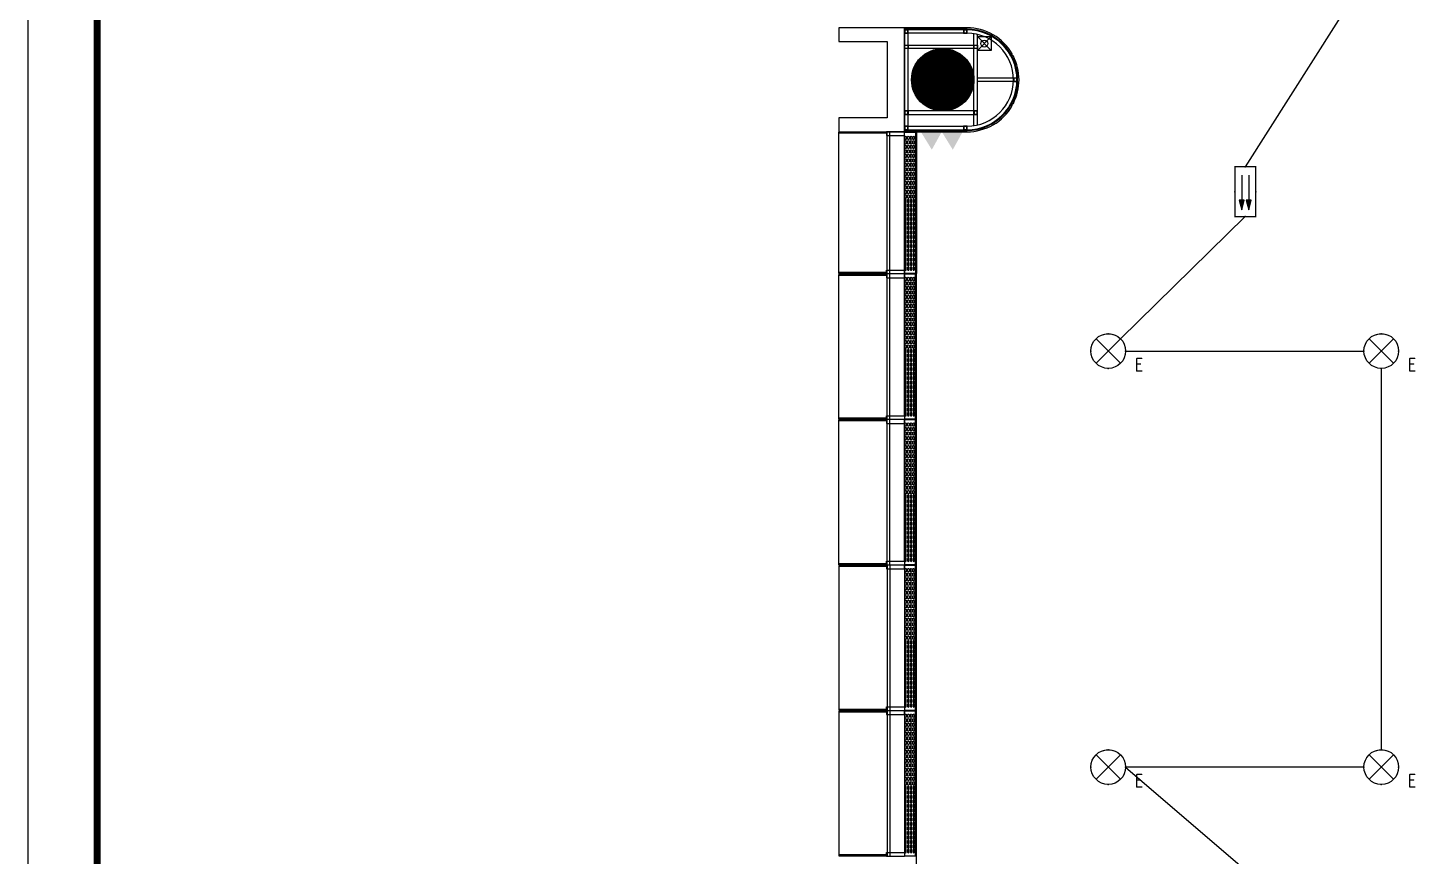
# Model space of a CAD drawing. Extents: x -284868 to 304789, y -137694 to 137894.
# Drawn here: x 111006 to 131065, y -96536 to -84588 of the extents above; entities that cross this region are included whole.
import ezdxf
from ezdxf.enums import TextEntityAlignment as Align

# ---------------------------------------------------------------- set-up
doc = ezdxf.new("R2010")
doc.units = 0
doc.linetypes.add('DASH', pattern=[0.35, 0.25, -0.1])
doc.layers.get('0').update_dxf_attribs({"linetype": 'CONTINUOUS'})
for name, color, linetype in [('0-建筑外轮廓', 8, 'CONTINUOUS'), ('0-建筑柱体', 251, 'CONTINUOUS'), ('0-消防栓(给排水)', 9, 'CONTINUOUS'), ('0-窗', 11, 'CONTINUOUS'), ('EQUIP-应急', 3, 'CONTINUOUS'), ('F-地漏', 8, 'CONTINUOUS'), ('P-完成面', 42, 'CONTINUOUS'), ('P-平面家具', 3, 'CONTINUOUS'), ('TEL_TITLE', 7, 'CONTINUOUS'), ('WIRE-照明', 130, 'CONTINUOUS')]:
    doc.layers.add(name, color=color, linetype=linetype)
doc.styles.add('_TEL_ATTDEF', font='GBENOR', dxfattribs={"width": 0.8, "height": 3, "bigfont": 'GBCBIG'})
doc.styles.add('_TEL_DIM', font='SIMPLEX', dxfattribs={"width": 0.8, "height": 3.5, "bigfont": 'HZTXT'})

# ---------------------------------------------------------------- blocks, each defined once
blk = doc.blocks.new('_YZH')
at = {"const_width": 0.5}
blk.add_lwpolyline([(-0.25, 0, 1), (0.25, 0, 1)], format="xyb", close=True, dxfattribs=at)
at = {"color": 4}
blk.add_circle((0, 0), 0.5, dxfattribs=at)
blk = doc.blocks.new('sgASGHHHH')
at = {"xscale": 900, "yscale": 900, "zscale": 900}
blk.add_blockref('_YZH', (-119846, -903674), dxfattribs=at)
blk = doc.blocks.new('A$C3B8026B3')
for p, q in [((950, 31455), (950, 33395)), ((950, 29355), (950, 31345)), ((950, 27255), (950, 29245)), ((950, 27145), (950, 25155)), ((950, 25045), (950, 23055))]:
    blk.add_line(p, q)
at = {"elevation": 0}
for points in [[(0, 33444), (688, 33444), (688, 33429), (0, 33429)], [(0, 31406), (688, 31406), (688, 31420), (0, 31420)], [(0, 31394), (688, 31394), (688, 31379), (0, 31379)], [(0, 29306), (688, 29306), (688, 29320), (0, 29320)], [(0, 29294), (688, 29294), (688, 29279), (0, 29279)], [(0, 27206), (688, 27206), (688, 27220), (0, 27220)], [(0, 27194), (688, 27194), (688, 27179), (0, 27179)], [(0, 25106), (688, 25106), (688, 25120), (0, 25120)], [(0, 25094), (688, 25094), (688, 25079), (0, 25079)], [(0, 23006), (688, 23006), (688, 23020), (0, 23020)]]:
    blk.add_lwpolyline(points, dxfattribs=at)
for points in [[(0, 31406), (0, 33444)], [(700, 31400), (700, 33450)], [(738, 31400), (738, 33450)], [(0, 29306), (0, 31394)], [(700, 29300), (700, 31400)], [(738, 29300), (738, 31400)], [(0, 27206), (0, 29294)], [(700, 27200), (700, 29300)], [(738, 27200), (738, 29300)], [(0, 27194), (0, 25106)], [(700, 27200), (700, 25100)], [(738, 27200), (738, 25100)], [(0, 25094), (0, 23006)], [(700, 25100), (700, 23000)], [(738, 25100), (738, 23000)]]:
    blk.add_lwpolyline(points)
for points in [[(688, 33450), (688, 33395), (950, 33395), (950, 33450)], [(688, 31400), (688, 31455), (950, 31455), (950, 31400)], [(688, 31400), (688, 31345), (950, 31345), (950, 31400)], [(688, 29300), (688, 29355), (950, 29355), (950, 29300)], [(688, 29300), (688, 29245), (950, 29245), (950, 29300)], [(688, 27200), (688, 27255), (950, 27255), (950, 27200)], [(688, 27200), (688, 27145), (950, 27145), (950, 27200)], [(688, 25100), (688, 25155), (950, 25155), (950, 25100)], [(688, 25100), (688, 25045), (950, 25045), (950, 25100)], [(688, 23000), (688, 23055), (950, 23055), (950, 23000)]]:
    blk.add_lwpolyline(points, close=True)
blk = doc.blocks.new('LT-BLK-20221201170113', base_point=(81437, -6379))
for p, q in [((79349, -6219, 0), (81437, -6219)), ((79349, -6221, 0), (81437, -6221))]:
    blk.add_line(p, q)
blk.add_lwpolyline([(79349, -6208), (81437, -6208), (81437, -6379), (79349, -6379)], close=True)
for points in [[(79403, -6235), (79433, -6235, -1), (79433, -6255), (79403, -6255, -0.999999)], [(79403, -6274), (79433, -6274, -1), (79433, -6294), (79403, -6294, -0.999999)], [(79403, -6314), (79433, -6314, -1), (79433, -6334), (79403, -6334, -0.999999)], [(79403, -6353), (79433, -6353, -1), (79433, -6373), (79403, -6373, -0.999999)], [(79468, -6235), (79498, -6235, -1), (79498, -6255), (79468, -6255, -0.999999)], [(79468, -6274), (79498, -6274, -1), (79498, -6294), (79468, -6294, -0.999999)], [(79468, -6314), (79498, -6314, -1), (79498, -6334), (79468, -6334, -0.999999)], [(79468, -6353), (79498, -6353, -1), (79498, -6373), (79468, -6373, -0.999999)], [(79533, -6235), (79563, -6235, -1), (79563, -6255), (79533, -6255, -0.999999)], [(79533, -6274), (79563, -6274, -1), (79563, -6294), (79533, -6294, -0.999999)], [(79533, -6314), (79563, -6314, -1), (79563, -6334), (79533, -6334, -0.999999)], [(79533, -6353), (79563, -6353, -1), (79563, -6373), (79533, -6373, -0.999999)], [(79598, -6235), (79628, -6235, -1), (79628, -6255), (79598, -6255, -0.999999)], [(79598, -6274), (79628, -6274, -1), (79628, -6294), (79598, -6294, -0.999999)], [(79598, -6314), (79628, -6314, -1), (79628, -6334), (79598, -6334, -0.999999)], [(79598, -6353), (79628, -6353, -1), (79628, -6373), (79598, -6373, -0.999999)], [(79663, -6235), (79693, -6235, -1), (79693, -6255), (79663, -6255, -0.999999)], [(79663, -6274), (79693, -6274, -1), (79693, -6294), (79663, -6294, -0.999999)], [(79663, -6314), (79693, -6314, -1), (79693, -6334), (79663, -6334, -0.999999)], [(79663, -6353), (79693, -6353, -1), (79693, -6373), (79663, -6373, -0.999999)], [(79728, -6235), (79758, -6235, -1), (79758, -6255), (79728, -6255, -0.999999)], [(79728, -6274), (79758, -6274, -1), (79758, -6294), (79728, -6294, -0.999999)], [(79728, -6314), (79758, -6314, -1), (79758, -6334), (79728, -6334, -0.999999)], [(79728, -6353), (79758, -6353, -1), (79758, -6373), (79728, -6373, -0.999999)], [(79793, -6235), (79823, -6235, -1), (79823, -6255), (79793, -6255, -0.999999)], [(79793, -6274), (79823, -6274, -1), (79823, -6294), (79793, -6294, -0.999999)], [(79793, -6314), (79823, -6314, -1), (79823, -6334), (79793, -6334, -0.999999)], [(79793, -6353), (79823, -6353, -1), (79823, -6373), (79793, -6373, -0.999999)], [(79858, -6235), (79888, -6235, -1), (79888, -6255), (79858, -6255, -0.999999)], [(79858, -6274), (79888, -6274, -1), (79888, -6294), (79858, -6294, -0.999999)], [(79858, -6314), (79888, -6314, -1), (79888, -6334), (79858, -6334, -0.999999)], [(79858, -6353), (79888, -6353, -1), (79888, -6373), (79858, -6373, -0.999999)], [(79923, -6235), (79953, -6235, -1), (79953, -6255), (79923, -6255, -0.999999)], [(79923, -6274), (79953, -6274, -1), (79953, -6294), (79923, -6294, -0.999999)], [(79923, -6314), (79953, -6314, -1), (79953, -6334), (79923, -6334, -0.999999)], [(79923, -6353), (79953, -6353, -1), (79953, -6373), (79923, -6373, -0.999999)], [(79988, -6235), (80018, -6235, -1), (80018, -6255), (79988, -6255, -0.999999)], [(79988, -6274), (80018, -6274, -1), (80018, -6294), (79988, -6294, -0.999999)], [(79988, -6314), (80018, -6314, -1), (80018, -6334), (79988, -6334, -0.999999)], [(79988, -6353), (80018, -6353, -1), (80018, -6373), (79988, -6373, -0.999999)], [(80053, -6235), (80083, -6235, -1), (80083, -6255), (80053, -6255, -0.999999)], [(80053, -6274), (80083, -6274, -1), (80083, -6294), (80053, -6294, -0.999999)], [(80053, -6314), (80083, -6314, -1), (80083, -6334), (80053, -6334, -0.999999)], [(80053, -6353), (80083, -6353, -1), (80083, -6373), (80053, -6373, -0.999999)], [(80118, -6235), (80148, -6235, -1), (80148, -6255), (80118, -6255, -0.999999)], [(80118, -6274), (80148, -6274, -1), (80148, -6294), (80118, -6294, -0.999999)], [(80118, -6314), (80148, -6314, -1), (80148, -6334), (80118, -6334, -0.999999)], [(80118, -6353), (80148, -6353, -1), (80148, -6373), (80118, -6373, -0.999999)], [(80183, -6235), (80213, -6235, -1), (80213, -6255), (80183, -6255, -0.999999)], [(80183, -6274), (80213, -6274, -1), (80213, -6294), (80183, -6294, -0.999999)], [(80183, -6314), (80213, -6314, -1), (80213, -6334), (80183, -6334, -0.999999)], [(80183, -6353), (80213, -6353, -1), (80213, -6373), (80183, -6373, -0.999999)], [(80248, -6235), (80278, -6235, -1), (80278, -6255), (80248, -6255, -0.999999)], [(80248, -6274), (80278, -6274, -1), (80278, -6294), (80248, -6294, -0.999999)], [(80248, -6314), (80278, -6314, -1), (80278, -6334), (80248, -6334, -0.999999)], [(80248, -6353), (80278, -6353, -1), (80278, -6373), (80248, -6373, -0.999999)], [(80313, -6235), (80343, -6235, -1), (80343, -6255), (80313, -6255, -0.999999)], [(80313, -6274), (80343, -6274, -1), (80343, -6294), (80313, -6294, -0.999999)], [(80313, -6314), (80343, -6314, -1), (80343, -6334), (80313, -6334, -0.999999)], [(80313, -6353), (80343, -6353, -1), (80343, -6373), (80313, -6373, -0.999999)], [(80408, -6235), (80378, -6235, 1), (80378, -6255), (80408, -6255, 0.999999)], [(80408, -6274), (80378, -6274, 1), (80378, -6294), (80408, -6294, 0.999999)], [(80408, -6314), (80378, -6314, 1), (80378, -6334), (80408, -6334, 0.999999)], [(80408, -6353), (80378, -6353, 1), (80378, -6373), (80408, -6373, 0.999999)], [(80473, -6235), (80443, -6235, 1), (80443, -6255), (80473, -6255, 0.999999)], [(80473, -6274), (80443, -6274, 1), (80443, -6294), (80473, -6294, 0.999999)], [(80473, -6314), (80443, -6314, 1), (80443, -6334), (80473, -6334, 0.999999)], [(80473, -6353), (80443, -6353, 1), (80443, -6373), (80473, -6373, 0.999999)], [(80538, -6235), (80508, -6235, 1), (80508, -6255), (80538, -6255, 0.999999)], [(80538, -6274), (80508, -6274, 1), (80508, -6294), (80538, -6294, 0.999999)], [(80538, -6314), (80508, -6314, 1), (80508, -6334), (80538, -6334, 0.999999)], [(80538, -6353), (80508, -6353, 1), (80508, -6373), (80538, -6373, 0.999999)], [(80603, -6235), (80573, -6235, 1), (80573, -6255), (80603, -6255, 0.999999)], [(80603, -6274), (80573, -6274, 1), (80573, -6294), (80603, -6294, 0.999999)], [(80603, -6314), (80573, -6314, 1), (80573, -6334), (80603, -6334, 0.999999)], [(80603, -6353), (80573, -6353, 1), (80573, -6373), (80603, -6373, 0.999999)], [(80668, -6235), (80638, -6235, 1), (80638, -6255), (80668, -6255, 0.999999)], [(80668, -6274), (80638, -6274, 1), (80638, -6294), (80668, -6294, 0.999999)], [(80668, -6314), (80638, -6314, 1), (80638, -6334), (80668, -6334, 0.999999)], [(80668, -6353), (80638, -6353, 1), (80638, -6373), (80668, -6373, 0.999999)], [(80733, -6235), (80703, -6235, 1), (80703, -6255), (80733, -6255, 0.999999)], [(80733, -6274), (80703, -6274, 1), (80703, -6294), (80733, -6294, 0.999999)], [(80733, -6314), (80703, -6314, 1), (80703, -6334), (80733, -6334, 0.999999)], [(80733, -6353), (80703, -6353, 1), (80703, -6373), (80733, -6373, 0.999999)], [(80798, -6235), (80768, -6235, 1), (80768, -6255), (80798, -6255, 0.999999)], [(80798, -6274), (80768, -6274, 1), (80768, -6294), (80798, -6294, 0.999999)], [(80798, -6314), (80768, -6314, 1), (80768, -6334), (80798, -6334, 0.999999)], [(80798, -6353), (80768, -6353, 1), (80768, -6373), (80798, -6373, 0.999999)], [(80863, -6235), (80833, -6235, 1), (80833, -6255), (80863, -6255, 0.999999)], [(80863, -6274), (80833, -6274, 1), (80833, -6294), (80863, -6294, 0.999999)], [(80863, -6314), (80833, -6314, 1), (80833, -6334), (80863, -6334, 0.999999)], [(80863, -6353), (80833, -6353, 1), (80833, -6373), (80863, -6373, 0.999999)], [(80928, -6235), (80898, -6235, 1), (80898, -6255), (80928, -6255, 0.999999)], [(80928, -6274), (80898, -6274, 1), (80898, -6294), (80928, -6294, 0.999999)], [(80928, -6314), (80898, -6314, 1), (80898, -6334), (80928, -6334, 0.999999)], [(80928, -6353), (80898, -6353, 1), (80898, -6373), (80928, -6373, 0.999999)], [(80993, -6235), (80963, -6235, 1), (80963, -6255), (80993, -6255, 0.999999)], [(80993, -6274), (80963, -6274, 1), (80963, -6294), (80993, -6294, 0.999999)], [(80993, -6314), (80963, -6314, 1), (80963, -6334), (80993, -6334, 0.999999)], [(80993, -6353), (80963, -6353, 1), (80963, -6373), (80993, -6373, 0.999999)], [(81058, -6235), (81028, -6235, 1), (81028, -6255), (81058, -6255, 0.999999)], [(81058, -6274), (81028, -6274, 1), (81028, -6294), (81058, -6294, 0.999999)], [(81058, -6314), (81028, -6314, 1), (81028, -6334), (81058, -6334, 0.999999)], [(81058, -6353), (81028, -6353, 1), (81028, -6373), (81058, -6373, 0.999999)], [(81123, -6235), (81093, -6235, 1), (81093, -6255), (81123, -6255, 0.999999)], [(81123, -6274), (81093, -6274, 1), (81093, -6294), (81123, -6294, 0.999999)], [(81123, -6314), (81093, -6314, 1), (81093, -6334), (81123, -6334, 0.999999)], [(81123, -6353), (81093, -6353, 1), (81093, -6373), (81123, -6373, 0.999999)], [(81188, -6235), (81158, -6235, 1), (81158, -6255), (81188, -6255, 0.999999)], [(81188, -6274), (81158, -6274, 1), (81158, -6294), (81188, -6294, 0.999999)], [(81188, -6314), (81158, -6314, 1), (81158, -6334), (81188, -6334, 0.999999)], [(81188, -6353), (81158, -6353, 1), (81158, -6373), (81188, -6373, 0.999999)], [(81253, -6235), (81223, -6235, 1), (81223, -6255), (81253, -6255, 0.999999)], [(81253, -6274), (81223, -6274, 1), (81223, -6294), (81253, -6294, 0.999999)], [(81253, -6314), (81223, -6314, 1), (81223, -6334), (81253, -6334, 0.999999)], [(81253, -6353), (81223, -6353, 1), (81223, -6373), (81253, -6373, 0.999999)], [(81318, -6235), (81288, -6235, 1), (81288, -6255), (81318, -6255, 0.999999)], [(81318, -6274), (81288, -6274, 1), (81288, -6294), (81318, -6294, 0.999999)], [(81318, -6314), (81288, -6314, 1), (81288, -6334), (81318, -6334, 0.999999)], [(81318, -6353), (81288, -6353, 1), (81288, -6373), (81318, -6373, 0.999999)], [(81383, -6235), (81353, -6235, 1), (81353, -6255), (81383, -6255, 0.999999)], [(81383, -6274), (81353, -6274, 1), (81353, -6294), (81383, -6294, 0.999999)], [(81383, -6314), (81353, -6314, 1), (81353, -6334), (81383, -6334, 0.999999)], [(81383, -6353), (81353, -6353, 1), (81353, -6373), (81383, -6373, 0.999999)]]:
    blk.add_lwpolyline(points, format="xyb", close=True)
blk = doc.blocks.new('A$C678165FB')
for p, q in [((-36643, 31794, 0), (-36643, 29756)), ((-36640, 31794, 0), (-36640, 29756))]:
    blk.add_line(p, q)
blk.add_lwpolyline([(-36630, 31794), (-36630, 29756), (-36801, 29756), (-36801, 31794)], close=True)
for points in [[(-36775, 31725), (-36775, 31695, -1), (-36795, 31695), (-36795, 31725, -0.999999)], [(-36736, 31725), (-36736, 31695, -1), (-36756, 31695), (-36756, 31725, -0.999999)], [(-36696, 31725), (-36696, 31695, -1), (-36716, 31695), (-36716, 31725, -0.999999)], [(-36657, 31725), (-36657, 31695, -1), (-36677, 31695), (-36677, 31725, -0.999999)], [(-36775, 31660), (-36775, 31630, -1), (-36795, 31630), (-36795, 31660, -0.999999)], [(-36775, 31595), (-36775, 31565, -1), (-36795, 31565), (-36795, 31595, -0.999999)], [(-36775, 31530), (-36775, 31500, -1), (-36795, 31500), (-36795, 31530, -0.999999)], [(-36736, 31660), (-36736, 31630, -1), (-36756, 31630), (-36756, 31660, -0.999999)], [(-36736, 31595), (-36736, 31565, -1), (-36756, 31565), (-36756, 31595, -0.999999)], [(-36736, 31530), (-36736, 31500, -1), (-36756, 31500), (-36756, 31530, -0.999999)], [(-36696, 31660), (-36696, 31630, -1), (-36716, 31630), (-36716, 31660, -0.999999)], [(-36696, 31595), (-36696, 31565, -1), (-36716, 31565), (-36716, 31595, -0.999999)], [(-36696, 31530), (-36696, 31500, -1), (-36716, 31500), (-36716, 31530, -0.999999)], [(-36657, 31660), (-36657, 31630, -1), (-36677, 31630), (-36677, 31660, -0.999999)], [(-36657, 31595), (-36657, 31565, -1), (-36677, 31565), (-36677, 31595, -0.999999)], [(-36657, 31530), (-36657, 31500, -1), (-36677, 31500), (-36677, 31530, -0.999999)], [(-36775, 31465), (-36775, 31435, -1), (-36795, 31435), (-36795, 31465, -0.999999)], [(-36775, 31400), (-36775, 31370, -1), (-36795, 31370), (-36795, 31400, -0.999999)], [(-36775, 31335), (-36775, 31305, -1), (-36795, 31305), (-36795, 31335, -0.999999)], [(-36736, 31465), (-36736, 31435, -1), (-36756, 31435), (-36756, 31465, -0.999999)], [(-36736, 31400), (-36736, 31370, -1), (-36756, 31370), (-36756, 31400, -0.999999)], [(-36736, 31335), (-36736, 31305, -1), (-36756, 31305), (-36756, 31335, -0.999999)], [(-36696, 31465), (-36696, 31435, -1), (-36716, 31435), (-36716, 31465, -0.999999)], [(-36696, 31400), (-36696, 31370, -1), (-36716, 31370), (-36716, 31400, -0.999999)], [(-36696, 31335), (-36696, 31305, -1), (-36716, 31305), (-36716, 31335, -0.999999)], [(-36657, 31465), (-36657, 31435, -1), (-36677, 31435), (-36677, 31465, -0.999999)], [(-36657, 31400), (-36657, 31370, -1), (-36677, 31370), (-36677, 31400, -0.999999)], [(-36657, 31335), (-36657, 31305, -1), (-36677, 31305), (-36677, 31335, -0.999999)], [(-36775, 31270), (-36775, 31240, -1), (-36795, 31240), (-36795, 31270, -0.999999)], [(-36775, 31205), (-36775, 31175, -1), (-36795, 31175), (-36795, 31205, -0.999999)], [(-36775, 31140), (-36775, 31110, -1), (-36795, 31110), (-36795, 31140, -0.999999)], [(-36736, 31270), (-36736, 31240, -1), (-36756, 31240), (-36756, 31270, -0.999999)], [(-36736, 31205), (-36736, 31175, -1), (-36756, 31175), (-36756, 31205, -0.999999)], [(-36736, 31140), (-36736, 31110, -1), (-36756, 31110), (-36756, 31140, -0.999999)], [(-36696, 31270), (-36696, 31240, -1), (-36716, 31240), (-36716, 31270, -0.999999)], [(-36696, 31205), (-36696, 31175, -1), (-36716, 31175), (-36716, 31205, -0.999999)], [(-36696, 31140), (-36696, 31110, -1), (-36716, 31110), (-36716, 31140, -0.999999)], [(-36657, 31270), (-36657, 31240, -1), (-36677, 31240), (-36677, 31270, -0.999999)], [(-36657, 31205), (-36657, 31175, -1), (-36677, 31175), (-36677, 31205, -0.999999)], [(-36657, 31140), (-36657, 31110, -1), (-36677, 31110), (-36677, 31140, -0.999999)], [(-36775, 31075), (-36775, 31045, -1), (-36795, 31045), (-36795, 31075, -0.999999)], [(-36775, 31010), (-36775, 30980, -1), (-36795, 30980), (-36795, 31010, -0.999999)], [(-36775, 30945), (-36775, 30915, -1), (-36795, 30915), (-36795, 30945, -0.999999)], [(-36736, 31075), (-36736, 31045, -1), (-36756, 31045), (-36756, 31075, -0.999999)], [(-36736, 31010), (-36736, 30980, -1), (-36756, 30980), (-36756, 31010, -0.999999)], [(-36736, 30945), (-36736, 30915, -1), (-36756, 30915), (-36756, 30945, -0.999999)], [(-36696, 31075), (-36696, 31045, -1), (-36716, 31045), (-36716, 31075, -0.999999)], [(-36696, 31010), (-36696, 30980, -1), (-36716, 30980), (-36716, 31010, -0.999999)], [(-36696, 30945), (-36696, 30915, -1), (-36716, 30915), (-36716, 30945, -0.999999)], [(-36657, 31075), (-36657, 31045, -1), (-36677, 31045), (-36677, 31075, -0.999999)], [(-36657, 31010), (-36657, 30980, -1), (-36677, 30980), (-36677, 31010, -0.999999)], [(-36657, 30945), (-36657, 30915, -1), (-36677, 30915), (-36677, 30945, -0.999999)], [(-36775, 30880), (-36775, 30850, -1), (-36795, 30850), (-36795, 30880, -0.999999)], [(-36775, 30785), (-36775, 30815, 1), (-36795, 30815), (-36795, 30785, 0.999999)], [(-36775, 30720), (-36775, 30750, 1), (-36795, 30750), (-36795, 30720, 0.999999)], [(-36775, 30655), (-36775, 30685, 1), (-36795, 30685), (-36795, 30655, 0.999999)], [(-36736, 30880), (-36736, 30850, -1), (-36756, 30850), (-36756, 30880, -0.999999)], [(-36736, 30785), (-36736, 30815, 1), (-36756, 30815), (-36756, 30785, 0.999999)], [(-36736, 30720), (-36736, 30750, 1), (-36756, 30750), (-36756, 30720, 0.999999)], [(-36736, 30655), (-36736, 30685, 1), (-36756, 30685), (-36756, 30655, 0.999999)], [(-36696, 30880), (-36696, 30850, -1), (-36716, 30850), (-36716, 30880, -0.999999)], [(-36696, 30785), (-36696, 30815, 1), (-36716, 30815), (-36716, 30785, 0.999999)], [(-36696, 30720), (-36696, 30750, 1), (-36716, 30750), (-36716, 30720, 0.999999)], [(-36696, 30655), (-36696, 30685, 1), (-36716, 30685), (-36716, 30655, 0.999999)], [(-36657, 30880), (-36657, 30850, -1), (-36677, 30850), (-36677, 30880, -0.999999)], [(-36657, 30785), (-36657, 30815, 1), (-36677, 30815), (-36677, 30785, 0.999999)], [(-36657, 30720), (-36657, 30750, 1), (-36677, 30750), (-36677, 30720, 0.999999)], [(-36657, 30655), (-36657, 30685, 1), (-36677, 30685), (-36677, 30655, 0.999999)], [(-36775, 30590), (-36775, 30620, 1), (-36795, 30620), (-36795, 30590, 0.999999)], [(-36775, 30525), (-36775, 30555, 1), (-36795, 30555), (-36795, 30525, 0.999999)], [(-36775, 30460), (-36775, 30490, 1), (-36795, 30490), (-36795, 30460, 0.999999)], [(-36736, 30590), (-36736, 30620, 1), (-36756, 30620), (-36756, 30590, 0.999999)], [(-36736, 30525), (-36736, 30555, 1), (-36756, 30555), (-36756, 30525, 0.999999)], [(-36736, 30460), (-36736, 30490, 1), (-36756, 30490), (-36756, 30460, 0.999999)], [(-36696, 30590), (-36696, 30620, 1), (-36716, 30620), (-36716, 30590, 0.999999)], [(-36696, 30525), (-36696, 30555, 1), (-36716, 30555), (-36716, 30525, 0.999999)], [(-36696, 30460), (-36696, 30490, 1), (-36716, 30490), (-36716, 30460, 0.999999)], [(-36657, 30590), (-36657, 30620, 1), (-36677, 30620), (-36677, 30590, 0.999999)], [(-36657, 30525), (-36657, 30555, 1), (-36677, 30555), (-36677, 30525, 0.999999)], [(-36657, 30460), (-36657, 30490, 1), (-36677, 30490), (-36677, 30460, 0.999999)], [(-36775, 30395), (-36775, 30425, 1), (-36795, 30425), (-36795, 30395, 0.999999)], [(-36775, 30330), (-36775, 30360, 1), (-36795, 30360), (-36795, 30330, 0.999999)], [(-36775, 30265), (-36775, 30295, 1), (-36795, 30295), (-36795, 30265, 0.999999)], [(-36736, 30395), (-36736, 30425, 1), (-36756, 30425), (-36756, 30395, 0.999999)], [(-36736, 30330), (-36736, 30360, 1), (-36756, 30360), (-36756, 30330, 0.999999)], [(-36736, 30265), (-36736, 30295, 1), (-36756, 30295), (-36756, 30265, 0.999999)], [(-36696, 30395), (-36696, 30425, 1), (-36716, 30425), (-36716, 30395, 0.999999)], [(-36696, 30330), (-36696, 30360, 1), (-36716, 30360), (-36716, 30330, 0.999999)], [(-36696, 30265), (-36696, 30295, 1), (-36716, 30295), (-36716, 30265, 0.999999)], [(-36657, 30395), (-36657, 30425, 1), (-36677, 30425), (-36677, 30395, 0.999999)], [(-36657, 30330), (-36657, 30360, 1), (-36677, 30360), (-36677, 30330, 0.999999)], [(-36657, 30265), (-36657, 30295, 1), (-36677, 30295), (-36677, 30265, 0.999999)], [(-36775, 30200), (-36775, 30230, 1), (-36795, 30230), (-36795, 30200, 0.999999)], [(-36775, 30135), (-36775, 30165, 1), (-36795, 30165), (-36795, 30135, 0.999999)], [(-36775, 30070), (-36775, 30100, 1), (-36795, 30100), (-36795, 30070, 0.999999)], [(-36736, 30200), (-36736, 30230, 1), (-36756, 30230), (-36756, 30200, 0.999999)], [(-36736, 30135), (-36736, 30165, 1), (-36756, 30165), (-36756, 30135, 0.999999)], [(-36736, 30070), (-36736, 30100, 1), (-36756, 30100), (-36756, 30070, 0.999999)], [(-36696, 30200), (-36696, 30230, 1), (-36716, 30230), (-36716, 30200, 0.999999)], [(-36696, 30135), (-36696, 30165, 1), (-36716, 30165), (-36716, 30135, 0.999999)], [(-36696, 30070), (-36696, 30100, 1), (-36716, 30100), (-36716, 30070, 0.999999)], [(-36657, 30200), (-36657, 30230, 1), (-36677, 30230), (-36677, 30200, 0.999999)], [(-36657, 30135), (-36657, 30165, 1), (-36677, 30165), (-36677, 30135, 0.999999)], [(-36657, 30070), (-36657, 30100, 1), (-36677, 30100), (-36677, 30070, 0.999999)], [(-36775, 30005), (-36775, 30035, 1), (-36795, 30035), (-36795, 30005, 0.999999)], [(-36775, 29940), (-36775, 29970, 1), (-36795, 29970), (-36795, 29940, 0.999999)], [(-36775, 29875), (-36775, 29905, 1), (-36795, 29905), (-36795, 29875, 0.999999)], [(-36736, 30005), (-36736, 30035, 1), (-36756, 30035), (-36756, 30005, 0.999999)], [(-36736, 29940), (-36736, 29970, 1), (-36756, 29970), (-36756, 29940, 0.999999)], [(-36736, 29875), (-36736, 29905, 1), (-36756, 29905), (-36756, 29875, 0.999999)], [(-36696, 30005), (-36696, 30035, 1), (-36716, 30035), (-36716, 30005, 0.999999)], [(-36696, 29940), (-36696, 29970, 1), (-36716, 29970), (-36716, 29940, 0.999999)], [(-36696, 29875), (-36696, 29905, 1), (-36716, 29905), (-36716, 29875, 0.999999)], [(-36657, 30005), (-36657, 30035, 1), (-36677, 30035), (-36677, 30005, 0.999999)], [(-36657, 29940), (-36657, 29970, 1), (-36677, 29970), (-36677, 29940, 0.999999)], [(-36657, 29875), (-36657, 29905, 1), (-36677, 29905), (-36677, 29875, 0.999999)], [(-36775, 29810), (-36775, 29840, 1), (-36795, 29840), (-36795, 29810, 0.999999)], [(-36736, 29810), (-36736, 29840, 1), (-36756, 29840), (-36756, 29810, 0.999999)], [(-36696, 29810), (-36696, 29840, 1), (-36716, 29840), (-36716, 29810, 0.999999)], [(-36657, 29810), (-36657, 29840, 1), (-36677, 29840), (-36677, 29810, 0.999999)]]:
    blk.add_lwpolyline(points, format="xyb", close=True)
blk.add_lwpolyline([(-36631, 31800), (-36631, 19300)])
at = {"xscale": -1, "rotation": 270}
for p in [(-36801, 29744), (-36801, 27644), (-36801, 25544), (-36801, 23444)]:
    blk.add_blockref('LT-BLK-20221201170113', p, dxfattribs=at)
blk = doc.blocks.new('A$C10332E08')
for p, q in [((250, 0), (0, 250)), ((250, 250), (0, 0))]:
    blk.add_line(p, q)
blk.add_lwpolyline([(0, 250), (250, 250), (250, 0), (0, 0)], close=True)
blk = doc.blocks.new('A$C2AC726D9')
blk.add_circle((450, -18180), 50)
at = {"xscale": 0.8, "yscale": 0.8, "zscale": 0.8, "rotation": 270}
blk.add_blockref('A$C10332E08', (350, -18080), dxfattribs=at)
blk = doc.blocks.new('A$C1d68b013')
at = {"layer": '0-建筑外轮廓', "color": 251}
for points in [[(0, -50), (50, -50), (50, 0), (0, 0)], [(3, -47), (47, -47), (47, -3), (3, -3)]]:
    blk.add_lwpolyline(points, close=True, dxfattribs=at)
blk = doc.blocks.new('A$Ca6733954')
for points in [[(0, 0), (-159, 258), (-302, 0)], [(302, 0), (143, 258), (0, 0)]]:
    blk.add_solid(points)
blk = doc.blocks.new('$equip$00002852')
for p, q in [((0.354, 0.354), (-0.354, -0.354)), ((-0.354, 0.354), (0.354, -0.354))]:
    blk.add_line(p, q)
at = {"const_width": 0.02}
blk.add_lwpolyline([(0, 0.5, -1), (0, -0.5, -1), (0, 0.5, -0.60786)], format="xyb", dxfattribs=at)
blk.add_circle((0, 0), 0.5)
for p in [(0, 0.5), (-0.5, 0), (0.5, 0), (0, -0.5)]:
    blk.add_point(p)
at = {"color": 7, "style": '_TEL_DIM', "flags": 1}
for tag in ['A', 'REMARK']:
    blk.add_attdef(tag, text='', height=0.00002, dxfattribs=at).set_placement((0, 0), align=Align.MIDDLE_CENTER)
at = {"color": 7, "style": '_TEL_DIM'}
blk.add_attdef('$TEXT$', text='', height=0.4, dxfattribs=at).set_placement((0.887, -0.396), align=Align.MIDDLE_CENTER)
blk = doc.blocks.new('$equip$00003170')
for points in [[(0.24, 0.472), (0.24, 0.328), (0.528, 0.4)], [(0.24, 0.272), (0.24, 0.128), (0.528, 0.2)]]:
    blk.add_hatch(color=256).paths.add_polyline_path(points)
for p, q in [((0.72, 0.6), (-0.72, 0.6)), ((-0.72, 0.6), (-0.72, 0)), ((0.528, 0.4), (0.24, 0.472)), ((0.24, 0.472), (0.24, 0.328)), ((0.72, 0), (0.72, 0.6)), ((-0.72, 0), (0.72, 0)), ((0.24, 0.328), (0.528, 0.4)), ((0.528, 0.2), (0.24, 0.272)), ((0.24, 0.272), (0.24, 0.128)), ((0.24, 0.128), (0.528, 0.2))]:
    blk.add_line(p, q)
at = {"color": 7}
for p, q in [((-0.48, 0.4), (0.48, 0.4)), ((-0.48, 0.2), (0.48, 0.2))]:
    blk.add_line(p, q, dxfattribs=at)
at = {"const_width": 0.04}
blk.add_lwpolyline([(-0.72, 0.6), (-0.72, 0), (0.72, 0), (0.72, 0.6), (-0.72, 0.6), (-0.72, 0)], dxfattribs=at)
for p in [(0, 0.6), (-0.72, 0.3), (0, 0), (0.72, 0.3)]:
    blk.add_point(p)
at = {"color": 7, "style": '_TEL_DIM', "flags": 1}
for tag in ['A', 'REMARK']:
    blk.add_attdef(tag, text='', height=0.00002, dxfattribs=at).set_placement((0, 0), align=Align.MIDDLE_CENTER)

msp = doc.modelspace()

# ---------------------------------------------------------------- linework, layer by layer
at = {"layer": '0-建筑外轮廓', "color": 251}
for p, q in [((124646, -86001), (124646, -84676)), ((124696, -85991), (124696, -84685)), ((125216, -85313), (124696, -85313)), ((125216, -85363), (124696, -85363))]:
    msp.add_line(p, q, dxfattribs=at)
at = {"layer": '0-建筑外轮廓', "color": 42}
msp.add_lwpolyline([(123646, -84588), (122696, -84588), (122696, -84788), (123396, -84788), (123396, -85888), (122696, -85888), (122696, -86088), (123646, -86088)], close=True, dxfattribs=at)
for points in [[(125185, -84985), (125194, -84980, 0.424145), (125198, -84966, 0.269101), (124546, -84588), (123646, -84588)], [(123646, -86068), (124546, -86068, 0.999999), (124546, -84608), (123646, -84608)], [(125192, -85679), (125201, -85684, 0.418177), (125214, -85679, 0.11855), (125296, -85338), (125296, -85338, 0.11855), (125214, -84997, 0.418177), (125201, -84993), (125192, -84998)], [(125192, -85679, 0.121977), (125276, -85338, 0.121977), (125192, -84998, 0.121977)], [(123646, -86088), (124546, -86088, 0.269101), (125198, -85711, 0.424145), (125194, -85697), (125185, -85692)], [(123646, -86068), (124546, -86068, 0.272654), (125185, -85692, 0.272654)]]:
    msp.add_lwpolyline(points, format="xyb", dxfattribs=at)
at = {"layer": '0-建筑外轮廓', "color": 251}
for points in [[(123646, -86058), (124546, -86058, 0.999999), (124546, -84618), (123646, -84618)], [(123646, -86008), (124546, -86008, 0.999999), (124546, -84668), (123646, -84668)]]:
    msp.add_lwpolyline(points, format="xyb", dxfattribs=at)
for points in [[(123696, -84668), (123646, -84668), (123646, -86008), (123696, -86008)], [(124646, -84888), (123696, -84888), (123696, -84838), (124646, -84838)], [(124646, -85788), (123696, -85788), (123696, -85838), (124646, -85838)]]:
    msp.add_lwpolyline(points, close=True, dxfattribs=at)
at = {"layer": 'TEL_TITLE'}
msp.add_lwpolyline([(111006, -137694), (170406, -137694), (170406, -53594), (111006, -53594)], close=True, dxfattribs=at)
at = {"layer": 'TEL_TITLE', "const_width": 100}
msp.add_lwpolyline([(112006, -136694), (169406, -136694), (169406, -56094), (112006, -56094)], close=True, dxfattribs=at)
at = {"layer": 'WIRE-照明'}
for points in [[(130519, -83500), (128558, -86592)], [(128558, -87312), (126759, -89074)], [(126833, -89250), (130269, -89250)], [(130519, -89500), (130519, -95000)], [(130269, -95250), (126833, -95250)], [(126833, -95250), (128552, -96729)]]:
    msp.add_lwpolyline(points, dxfattribs=at)

# ---------------------------------------------------------------- block references
at = {"layer": '0-建筑柱体'}
msp.add_blockref('sgASGHHHH', (244042, 818336), dxfattribs=at)
at = {"layer": '0-消防栓(给排水)', "color": 0}
msp.add_blockref('A$C2AC726D9', (124346, -66636), dxfattribs=at)
at = {"layer": '0-窗'}
msp.add_blockref('A$C3B8026B3', (122696, -119538), dxfattribs=at)
at = {"layer": 'EQUIP-应急', "ltscale": 3, "xscale": 500, "yscale": 500, "zscale": 500, "rotation": 270}
msp.add_blockref('$equip$00003170', (128408, -86952), dxfattribs=at)
at = {"layer": 'EQUIP-应急', "ltscale": 3}
ref = msp.add_blockref('$equip$00002852', (126583, -89250), dxfattribs=dict(at, xscale=500, yscale=500, zscale=500))
ref.add_attrib('$TEXT$', 'E', dxfattribs={"layer": '0', "color": 7, "height": 200, "style": '_TEL_ATTDEF'}).set_placement((127026, -89448), align=Align.MIDDLE_CENTER)
ref = msp.add_blockref('$equip$00002852', (130519, -89250), dxfattribs=dict(at, xscale=500, yscale=500, zscale=500))
ref.add_attrib('$TEXT$', 'E', dxfattribs={"layer": '0', "color": 7, "height": 200, "style": '_TEL_ATTDEF'}).set_placement((130963, -89448), align=Align.MIDDLE_CENTER)
ref = msp.add_blockref('$equip$00002852', (126583, -95250), dxfattribs=dict(at, xscale=500, yscale=500, zscale=500))
ref.add_attrib('$TEXT$', 'E', dxfattribs={"layer": '0', "color": 7, "height": 200, "style": '_TEL_ATTDEF'}).set_placement((127026, -95448), align=Align.MIDDLE_CENTER)
ref = msp.add_blockref('$equip$00002852', (130519, -95250), dxfattribs=dict(at, xscale=500, yscale=500, zscale=500))
ref.add_attrib('$TEXT$', 'E', dxfattribs={"layer": '0', "color": 7, "height": 200, "style": '_TEL_ATTDEF'}).set_placement((130963, -95448), align=Align.MIDDLE_CENTER)
at = {"layer": 'F-地漏'}
msp.add_blockref('A$C678165FB', (160446, -117886), dxfattribs=at)
at = {"layer": 'P-完成面', "color": 1, "ltscale": 3}
for p in [(123646, -84618), (124496, -84618), (125216, -85313), (123646, -85788), (124646, -85788), (123646, -86008), (124496, -86008)]:
    msp.add_blockref('A$C1d68b013', p, dxfattribs=at)
at = {"layer": 'P-完成面', "color": 1, "ltscale": 3, "xscale": -1, "rotation": 180}
for p in [(123646, -84888), (124646, -84888)]:
    msp.add_blockref('A$C1d68b013', p, dxfattribs=at)
at = {"layer": 'P-平面家具', "linetype": 'DASH', "ltscale": 300, "rotation": 180}
msp.add_blockref('A$Ca6733954', (124182, -86088), dxfattribs=at)

doc.saveas('drawing.dxf')
